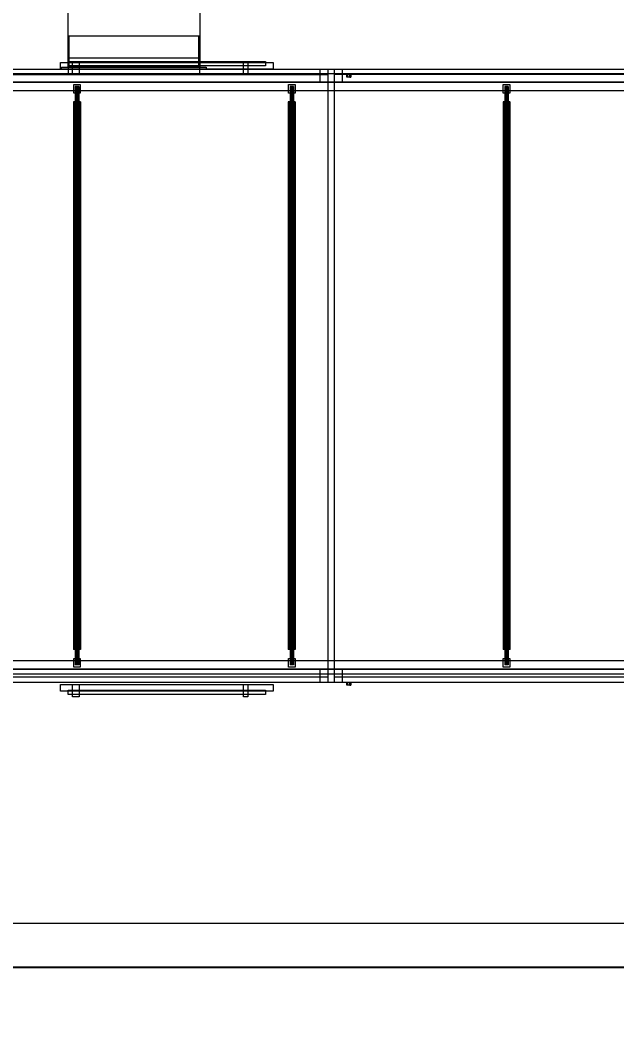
# Model space of a CAD drawing. Header units: millimetres. Extents: x -191664 to 191490, y -197311 to 10263.
# Drawn here: x 41298 to 44020, y -20972 to -16377 of the extents above; entities that cross this region are included whole.
import ezdxf

# ---------------------------------------------------------------- set-up
doc = ezdxf.new("R2010")
doc.units = ezdxf.units.MM
for name, color, linetype, lineweight in [('ACCESOS_PROPUESTOS', 30, 'Continuous', 0), ('COTAS_INSTALACION_P', 30, 'Continuous', 0), ('COTAS_O', 1, 'Continuous', 0), ('superior_secador', 7, 'Continuous', 0)]:
    doc.layers.add(name, color=color, linetype=linetype, lineweight=lineweight)
doc.dimstyles.new('PLANTA_100', dxfattribs={"dimtxt": 250, "dimasz": 150, "dimexe": 150, "dimexo": 80, "dimgap": 100, "dimtad": 1, "dimtih": 1, "dimtoh": 1, "dimdec": 1, "dimdsep": 46, "dimcen": 0.09, "dimclrd": 1, "dimclre": 1, "dimclrt": 1, "dimadec": 0, "dimazin": 0, "dimtfac": 1, "dimtdec": 4, "dimtofl": 0, "dimtmove": 0, "dimatfit": 3, "dimfxl": 1, "dimtolj": 1, "dimtzin": 0, "dimarcsym": 0})

# ---------------------------------------------------------------- blocks, each defined once
blk = doc.blocks.new('*D5')
at = {"layer": 'COTAS_INSTALACION_P', "color": 1, "lineweight": -2, "transparency": 16777216}
for p, q in [((-1000, -18080), (-1000, -25850)), ((60117.1, -18080), (60117.1, -25850)), ((-850, -25700), (59967.1, -25700))]:
    blk.add_line(p, q, dxfattribs=at)
at = {"layer": 'COTAS_INSTALACION_P', "color": 1, "transparency": 16777216}
for points in [[(-850, -25675), (-850, -25725), (-1000, -25700)], [(59967.1, -25675), (59967.1, -25725), (60117.1, -25700)]]:
    blk.add_solid(points, dxfattribs=at)
at = {"layer": 'Defpoints', "color": 0, "transparency": 16777216}
for p in [(-1000, -18000), (60117.1, -18000), (60117.1, -25700)]:
    blk.add_point(p, dxfattribs=at)
blk = doc.blocks.new('*D39')
at = {"layer": 'COTAS_O', "color": 1, "lineweight": -2, "transparency": 16777216}
for p, q in [((37717.1, -19480), (37717.1, -20850)), ((57717.1, -19480), (57717.1, -20850)), ((37867.1, -20700), (57567.1, -20700))]:
    blk.add_line(p, q, dxfattribs=at)
at = {"layer": 'COTAS_O', "color": 1, "transparency": 16777216}
for points in [[(37867.1, -20675), (37867.1, -20725), (37717.1, -20700)], [(57567.1, -20675), (57567.1, -20725), (57717.1, -20700)]]:
    blk.add_solid(points, dxfattribs=at)
at = {"layer": 'Defpoints', "color": 0, "transparency": 16777216}
for p in [(37717.1, -19400), (57717.1, -19400), (57717.1, -20700)]:
    blk.add_point(p, dxfattribs=at)

msp = doc.modelspace()

# ---------------------------------------------------------------- linework, layer by layer
at = {"layer": 'ACCESOS_PROPUESTOS'}
msp.add_line((60117.12, -20500), (-1000, -20500), dxfattribs=at)
at = {"layer": 'superior_secador', "color": 252, "true_color": 0x798e91}
for p, q in [((41517.12, -16450), (41517.12, -15750)), ((42117.12, -15750), (42117.12, -16450)), ((42117.12, -16450), (41517.12, -16450)), ((41537.12, -16625), (41537.12, -16570)), ((41537.12, -16570), (41567.12, -16570)), ((41567.12, -16570), (41567.12, -16625)), ((41567.12, -16625), (41537.12, -16625)), ((41537.12, -19465), (41537.12, -19410)), ((41537.12, -19410), (41567.12, -19410)), ((41567.12, -19410), (41567.12, -19465)), ((41567.12, -19465), (41537.12, -19465))]:
    msp.add_line(p, q, dxfattribs=at)
at = {"layer": 'superior_secador', "color": 253, "true_color": 0x8d9da5}
for p, q in [((41517.12, -16550), (41517.12, -16450)), ((41517.12, -16450), (41521.12, -16450)), ((41521.12, -16550), (41521.12, -16450)), ((42113.12, -16550), (42113.12, -16450)), ((42117.12, -16450), (42113.12, -16450)), ((42117.12, -16450), (42117.12, -16550)), ((42117.12, -16550), (41517.12, -16550)), ((41517.12, -16592), (41517.12, -16550)), ((41521.12, -16550), (41517.12, -16550)), ((41521.12, -16592), (41521.12, -16550)), ((42113.12, -16550), (42117.12, -16550)), ((42113.12, -16592), (42113.12, -16550)), ((42117.12, -16550), (42117.12, -16592)), ((42117.12, -16592), (41517.12, -16592)), ((41521.12, -16592), (41517.12, -16592)), ((42113.12, -16592), (42117.12, -16592))]:
    msp.add_line(p, q, dxfattribs=at)
at = {"layer": 'superior_secador', "color": 251, "true_color": 0x536a64}
for p, q in [((41482.12, -16600), (41482.12, -16570)), ((41482.12, -16570), (42452.12, -16570)), ((42452.12, -16570), (42452.12, -16600)), ((37717.12, -16600), (57717.12, -16600)), ((37717.12, -16620), (57717.12, -16620)), ((42452.12, -16600), (41482.12, -16600)), ((42667.12, -16660), (42667.12, -16600)), ((42667.12, -16600), (42767.12, -16600)), ((42767.12, -16600), (42767.12, -16660)), ((57717.12, -16660), (37717.12, -16660)), ((42767.12, -16660), (42667.12, -16660)), ((37717.12, -19340), (57717.12, -19340)), ((42667.12, -19400), (42667.12, -19340)), ((42667.12, -19340), (42767.12, -19340)), ((42767.12, -19340), (42767.12, -19400)), ((37717.12, -19360), (57717.12, -19360)), ((57717.12, -19400), (37717.12, -19400)), ((41482.12, -19440), (41482.12, -19410)), ((41482.12, -19410), (42452.12, -19410)), ((42452.12, -19410), (42452.12, -19440)), ((42767.12, -19400), (42667.12, -19400)), ((42452.12, -19440), (41482.12, -19440))]:
    msp.add_line(p, q, dxfattribs=at)
at = {"layer": 'superior_secador', "color": 9, "true_color": 0xb8c6c1}
for p, q in [((41517.12, -16585), (41517.12, -16565)), ((41517.12, -16565), (42417.12, -16565)), ((42417.12, -16585), (41517.12, -16585)), ((42417.12, -16565), (42417.12, -16585)), ((37717.12, -16600), (57467.12, -16600)), ((41065.45, -16625), (42702.12, -16625)), ((42702.12, -16625), (42702.12, -19375)), ((42732.12, -19375), (42732.12, -16625)), ((57467.12, -19400), (37717.12, -19400)), ((41517.12, -19455), (41517.12, -19435)), ((41517.12, -19435), (42417.12, -19435)), ((42417.12, -19435), (42417.12, -19455)), ((42417.12, -19455), (41517.12, -19455))]:
    msp.add_line(p, q, dxfattribs=at)
at = {"layer": 'superior_secador', "color": 129, "true_color": 0x304542}
for p, q in [((42317.12, -16625), (42317.12, -16570)), ((42317.12, -16570), (42337.12, -16570)), ((42337.12, -16570), (42337.12, -16625)), ((42337.12, -16625), (42317.12, -16625)), ((42317.12, -19465), (42317.12, -19410)), ((42317.12, -19410), (42337.12, -19410)), ((42337.12, -19410), (42337.12, -19465)), ((42337.12, -19465), (42317.12, -19465))]:
    msp.add_line(p, q, dxfattribs=at)
at = {"layer": 'superior_secador', "color": 253, "true_color": 0x9fadb2}
for p, q in [((41065.45, -16600), (41517.12, -16600)), ((41517.12, -16625), (41065.45, -16625)), ((41517.12, -16600), (41517.12, -16625)), ((41517.12, -16600), (42117.12, -16600)), ((42117.12, -16625), (41517.12, -16625)), ((42117.12, -16625), (42117.12, -16600)), ((42117.12, -16600), (42702.12, -16600)), ((42702.12, -16625), (42117.12, -16625)), ((42702.12, -16600), (42702.12, -16625))]:
    msp.add_line(p, q, dxfattribs=at)
at = {"layer": 'superior_secador', "color": 253, "true_color": 0xa6b3ba}
for p, q in [((41487.12, -16600), (41487.12, -16592)), ((41487.12, -16592), (42147.12, -16592)), ((41487.12, -16592), (41517.12, -16592)), ((42147.12, -16600), (41487.12, -16600)), ((41517.12, -16600), (41487.12, -16600)), ((41517.12, -16592), (41517.12, -16600)), ((42117.12, -16600), (42117.12, -16592)), ((42117.12, -16592), (42147.12, -16592)), ((42147.12, -16600), (42117.12, -16600)), ((42147.12, -16592), (42147.12, -16600))]:
    msp.add_line(p, q, dxfattribs=at)
at = {"layer": 'superior_secador', "color": 254, "true_color": 0xd8e0dc}
for p, q in [((42732.12, -16625), (42732.12, -16600)), ((42732.12, -16600), (44368.78, -16600)), ((44368.78, -16625), (42732.12, -16625)), ((41065.45, -19375), (42702.12, -19375)), ((42702.12, -19375), (42702.12, -19400)), ((42732.12, -19400), (42732.12, -19375)), ((42732.12, -19375), (44368.78, -19375)), ((42702.12, -19400), (41065.45, -19400)), ((44368.78, -19400), (42732.12, -19400))]:
    msp.add_line(p, q, dxfattribs=at)
at = {"layer": 'superior_secador', "color": 43, "true_color": 0xe7bf45}
for p, q in [((42792.62, -16625), (42788.12, -16625)), ((42788.12, -16637), (42788.12, -16625)), ((42801.62, -16625), (42792.62, -16625)), ((42792.62, -16637), (42792.62, -16625)), ((42806.12, -16625), (42801.62, -16625)), ((42801.62, -16637), (42801.62, -16625)), ((42806.12, -16625), (42806.12, -16637)), ((42792.62, -16637), (42788.12, -16637)), ((42801.62, -16637), (42792.62, -16637)), ((42801.62, -16637), (42806.12, -16637)), ((42792.62, -19400), (42788.12, -19400)), ((42788.12, -19412), (42788.12, -19400)), ((42792.62, -19412), (42788.12, -19412)), ((42801.62, -19400), (42792.62, -19400)), ((42792.62, -19412), (42792.62, -19400)), ((42801.62, -19412), (42792.62, -19412)), ((42806.12, -19400), (42801.62, -19400)), ((42801.62, -19412), (42801.62, -19400)), ((42801.62, -19412), (42806.12, -19412)), ((42806.12, -19400), (42806.12, -19412))]:
    msp.add_line(p, q, dxfattribs=at)
at = {"layer": 'superior_secador', "color": 8, "true_color": 0x617680}
for p, q in [((38067.12, -16660), (57367.12, -16660)), ((41542.12, -16710), (41542.12, -16670)), ((41542.12, -16670), (41572.12, -16670)), ((41572.12, -16670), (41572.12, -16710)), ((42522.12, -16710), (42522.12, -16670)), ((42522.12, -16670), (42552.12, -16670)), ((42552.12, -16670), (42552.12, -16710)), ((43502.12, -16710), (43502.12, -16670)), ((43502.12, -16670), (43532.12, -16670)), ((43532.12, -16670), (43532.12, -16710)), ((57367.12, -16700), (38067.12, -16700)), ((41572.12, -16710), (41542.12, -16710)), ((42552.12, -16710), (42522.12, -16710)), ((43532.12, -16710), (43502.12, -16710)), ((41542.12, -19330), (41542.12, -19290)), ((41542.12, -19290), (41572.12, -19290)), ((41572.12, -19290), (41572.12, -19330)), ((42522.12, -19330), (42522.12, -19290)), ((42522.12, -19290), (42552.12, -19290)), ((42552.12, -19290), (42552.12, -19330)), ((43502.12, -19330), (43502.12, -19290)), ((43502.12, -19290), (43532.12, -19290)), ((43532.12, -19290), (43532.12, -19330)), ((38067.12, -19300), (57367.12, -19300)), ((57367.12, -19340), (38067.12, -19340)), ((41572.12, -19330), (41542.12, -19330)), ((42552.12, -19330), (42522.12, -19330)), ((43532.12, -19330), (43502.12, -19330))]:
    msp.add_line(p, q, dxfattribs=at)
at = {"layer": 'superior_secador', "color": 253, "true_color": 0xa4b0b5}
for p, q in [((41549.39, -16680), (41549.12, -16680)), ((41549.12, -16680), (41549.12, -19320)), ((41550.19, -16680), (41549.39, -16680)), ((41549.39, -16680), (41549.39, -19320)), ((41551.46, -16680), (41550.19, -16680)), ((41550.19, -16680), (41550.19, -19320)), ((41553.12, -16680), (41551.46, -16680)), ((41551.46, -16680), (41551.46, -19320)), ((41555.05, -16680), (41553.12, -16680)), ((41553.12, -16680), (41553.12, -19320)), ((41557.12, -16680), (41555.05, -16680)), ((41555.05, -16680), (41555.05, -19320)), ((41559.19, -16680), (41557.12, -16680)), ((41557.12, -16680), (41557.12, -19320)), ((41561.12, -16680), (41559.19, -16680)), ((41559.19, -16680), (41559.19, -19320)), ((41562.77, -16680), (41561.12, -16680)), ((41561.12, -16680), (41561.12, -19320)), ((41564.04, -16680), (41562.77, -16680)), ((41562.77, -16680), (41562.77, -19320)), ((41564.84, -16680), (41564.04, -16680)), ((41564.04, -16680), (41564.04, -19320)), ((41564.84, -16680), (41565.12, -16680)), ((41564.84, -16680), (41564.84, -19320)), ((41565.12, -19320), (41565.12, -16680)), ((42529.39, -16680), (42529.12, -16680)), ((42529.12, -16680), (42529.12, -19320)), ((42530.19, -16680), (42529.39, -16680)), ((42529.39, -16680), (42529.39, -19320)), ((42531.46, -16680), (42530.19, -16680)), ((42530.19, -16680), (42530.19, -19320)), ((42533.12, -16680), (42531.46, -16680)), ((42531.46, -16680), (42531.46, -19320)), ((42535.05, -16680), (42533.12, -16680)), ((42533.12, -16680), (42533.12, -19320)), ((42537.12, -16680), (42535.05, -16680)), ((42535.05, -16680), (42535.05, -19320)), ((42539.19, -16680), (42537.12, -16680)), ((42537.12, -16680), (42537.12, -19320)), ((42541.12, -16680), (42539.19, -16680)), ((42539.19, -16680), (42539.19, -19320)), ((42542.77, -16680), (42541.12, -16680)), ((42541.12, -16680), (42541.12, -19320)), ((42544.04, -16680), (42542.77, -16680)), ((42542.77, -16680), (42542.77, -19320)), ((42544.84, -16680), (42544.04, -16680)), ((42544.04, -16680), (42544.04, -19320)), ((42544.84, -16680), (42545.12, -16680)), ((42544.84, -16680), (42544.84, -19320)), ((42545.12, -19320), (42545.12, -16680)), ((43509.39, -16680), (43509.12, -16680)), ((43509.12, -16680), (43509.12, -19320)), ((43510.19, -16680), (43509.39, -16680)), ((43509.39, -16680), (43509.39, -19320)), ((43511.46, -16680), (43510.19, -16680)), ((43510.19, -16680), (43510.19, -19320)), ((43513.12, -16680), (43511.46, -16680)), ((43511.46, -16680), (43511.46, -19320)), ((43515.05, -16680), (43513.12, -16680)), ((43513.12, -16680), (43513.12, -19320)), ((43517.12, -16680), (43515.05, -16680)), ((43515.05, -16680), (43515.05, -19320)), ((43519.19, -16680), (43517.12, -16680)), ((43517.12, -16680), (43517.12, -19320)), ((43521.12, -16680), (43519.19, -16680)), ((43519.19, -16680), (43519.19, -19320)), ((43522.77, -16680), (43521.12, -16680)), ((43521.12, -16680), (43521.12, -19320)), ((43524.04, -16680), (43522.77, -16680)), ((43522.77, -16680), (43522.77, -19320)), ((43524.84, -16680), (43524.04, -16680)), ((43524.04, -16680), (43524.04, -19320)), ((43524.84, -16680), (43525.12, -16680)), ((43524.84, -16680), (43524.84, -19320)), ((43525.12, -19320), (43525.12, -16680)), ((41541.66, -16750), (41541.12, -16750)), ((41541.12, -16750), (41541.12, -19250)), ((41543.26, -16750), (41541.66, -16750)), ((41541.66, -16750), (41541.66, -19250)), ((41545.8, -16750), (41543.26, -16750)), ((41543.26, -16750), (41543.26, -19250)), ((41549.12, -16750), (41545.8, -16750)), ((41545.8, -16750), (41545.8, -19250)), ((41552.97, -16750), (41549.12, -16750)), ((41549.12, -16750), (41549.12, -19250)), ((41557.12, -16750), (41552.97, -16750)), ((41552.97, -16750), (41552.97, -19250)), ((41561.26, -16750), (41557.12, -16750)), ((41557.12, -16750), (41557.12, -19250)), ((41565.12, -16750), (41561.26, -16750)), ((41561.26, -16750), (41561.26, -19250)), ((41568.43, -16750), (41565.12, -16750)), ((41565.12, -16750), (41565.12, -19250)), ((41570.97, -16750), (41568.43, -16750)), ((41568.43, -16750), (41568.43, -19250)), ((41572.57, -16750), (41570.97, -16750)), ((41570.97, -16750), (41570.97, -19250)), ((41572.57, -16750), (41573.12, -16750)), ((41572.57, -16750), (41572.57, -19250)), ((41573.12, -19250), (41573.12, -16750)), ((42521.66, -16750), (42521.12, -16750)), ((42521.12, -16750), (42521.12, -19250)), ((42523.26, -16750), (42521.66, -16750)), ((42521.66, -16750), (42521.66, -19250)), ((42525.8, -16750), (42523.26, -16750)), ((42523.26, -16750), (42523.26, -19250)), ((42529.12, -16750), (42525.8, -16750)), ((42525.8, -16750), (42525.8, -19250)), ((42532.97, -16750), (42529.12, -16750)), ((42529.12, -16750), (42529.12, -19250)), ((42537.12, -16750), (42532.97, -16750)), ((42532.97, -16750), (42532.97, -19250)), ((42541.26, -16750), (42537.12, -16750)), ((42537.12, -16750), (42537.12, -19250)), ((42545.12, -16750), (42541.26, -16750)), ((42541.26, -16750), (42541.26, -19250)), ((42548.43, -16750), (42545.12, -16750)), ((42545.12, -16750), (42545.12, -19250)), ((42550.97, -16750), (42548.43, -16750)), ((42548.43, -16750), (42548.43, -19250)), ((42552.57, -16750), (42550.97, -16750)), ((42550.97, -16750), (42550.97, -19250)), ((42552.57, -16750), (42553.12, -16750)), ((42552.57, -16750), (42552.57, -19250)), ((42553.12, -19250), (42553.12, -16750)), ((43501.66, -16750), (43501.12, -16750)), ((43501.12, -16750), (43501.12, -19250)), ((43503.26, -16750), (43501.66, -16750)), ((43501.66, -16750), (43501.66, -19250)), ((43505.8, -16750), (43503.26, -16750)), ((43503.26, -16750), (43503.26, -19250)), ((43509.12, -16750), (43505.8, -16750)), ((43505.8, -16750), (43505.8, -19250)), ((43512.97, -16750), (43509.12, -16750)), ((43509.12, -16750), (43509.12, -19250)), ((43517.12, -16750), (43512.97, -16750)), ((43512.97, -16750), (43512.97, -19250)), ((43521.26, -16750), (43517.12, -16750)), ((43517.12, -16750), (43517.12, -19250)), ((43525.12, -16750), (43521.26, -16750)), ((43521.26, -16750), (43521.26, -19250)), ((43528.43, -16750), (43525.12, -16750)), ((43525.12, -16750), (43525.12, -19250)), ((43530.97, -16750), (43528.43, -16750)), ((43528.43, -16750), (43528.43, -19250)), ((43532.57, -16750), (43530.97, -16750)), ((43530.97, -16750), (43530.97, -19250)), ((43532.57, -16750), (43533.12, -16750)), ((43532.57, -16750), (43532.57, -19250)), ((43533.12, -19250), (43533.12, -16750)), ((41541.66, -19250), (41541.12, -19250)), ((41543.26, -19250), (41541.66, -19250)), ((41545.8, -19250), (41543.26, -19250)), ((41549.12, -19250), (41545.8, -19250)), ((41552.97, -19250), (41549.12, -19250)), ((41557.12, -19250), (41552.97, -19250)), ((41561.26, -19250), (41557.12, -19250)), ((41565.12, -19250), (41561.26, -19250)), ((41568.43, -19250), (41565.12, -19250)), ((41570.97, -19250), (41568.43, -19250)), ((41572.57, -19250), (41570.97, -19250)), ((41573.12, -19250), (41572.57, -19250)), ((42521.66, -19250), (42521.12, -19250)), ((42523.26, -19250), (42521.66, -19250)), ((42525.8, -19250), (42523.26, -19250)), ((42529.12, -19250), (42525.8, -19250)), ((42532.97, -19250), (42529.12, -19250)), ((42537.12, -19250), (42532.97, -19250)), ((42541.26, -19250), (42537.12, -19250)), ((42545.12, -19250), (42541.26, -19250)), ((42548.43, -19250), (42545.12, -19250)), ((42550.97, -19250), (42548.43, -19250)), ((42552.57, -19250), (42550.97, -19250)), ((42553.12, -19250), (42552.57, -19250)), ((43501.66, -19250), (43501.12, -19250)), ((43503.26, -19250), (43501.66, -19250)), ((43505.8, -19250), (43503.26, -19250)), ((43509.12, -19250), (43505.8, -19250)), ((43512.97, -19250), (43509.12, -19250)), ((43517.12, -19250), (43512.97, -19250)), ((43521.26, -19250), (43517.12, -19250)), ((43525.12, -19250), (43521.26, -19250)), ((43528.43, -19250), (43525.12, -19250)), ((43530.97, -19250), (43528.43, -19250)), ((43532.57, -19250), (43530.97, -19250)), ((43533.12, -19250), (43532.57, -19250)), ((41549.39, -19320), (41549.12, -19320)), ((41550.19, -19320), (41549.39, -19320)), ((41551.46, -19320), (41550.19, -19320)), ((41553.12, -19320), (41551.46, -19320)), ((41555.05, -19320), (41553.12, -19320)), ((41557.12, -19320), (41555.05, -19320)), ((41559.19, -19320), (41557.12, -19320)), ((41561.12, -19320), (41559.19, -19320)), ((41562.77, -19320), (41561.12, -19320)), ((41564.04, -19320), (41562.77, -19320)), ((41564.84, -19320), (41564.04, -19320)), ((41565.12, -19320), (41564.84, -19320)), ((42529.39, -19320), (42529.12, -19320)), ((42530.19, -19320), (42529.39, -19320)), ((42531.46, -19320), (42530.19, -19320)), ((42533.12, -19320), (42531.46, -19320)), ((42535.05, -19320), (42533.12, -19320)), ((42537.12, -19320), (42535.05, -19320)), ((42539.19, -19320), (42537.12, -19320)), ((42541.12, -19320), (42539.19, -19320)), ((42542.77, -19320), (42541.12, -19320)), ((42544.04, -19320), (42542.77, -19320)), ((42544.84, -19320), (42544.04, -19320)), ((42545.12, -19320), (42544.84, -19320)), ((43509.39, -19320), (43509.12, -19320)), ((43510.19, -19320), (43509.39, -19320)), ((43511.46, -19320), (43510.19, -19320)), ((43513.12, -19320), (43511.46, -19320)), ((43515.05, -19320), (43513.12, -19320)), ((43517.12, -19320), (43515.05, -19320)), ((43519.19, -19320), (43517.12, -19320)), ((43521.12, -19320), (43519.19, -19320)), ((43522.77, -19320), (43521.12, -19320)), ((43524.04, -19320), (43522.77, -19320)), ((43524.84, -19320), (43524.04, -19320)), ((43525.12, -19320), (43524.84, -19320))]:
    msp.add_line(p, q, dxfattribs=at)

# ---------------------------------------------------------------- dimensions: what is measured, and where the dimension line sits
at = {"layer": 'COTAS_INSTALACION_P'}
dim = msp.add_aligned_dim(p1=(-1000, -18000), p2=(60117.12, -18000), distance=-7700, text='<> P', dimstyle='PLANTA_100', dxfattribs=at)
dim.commit()
dim.dimension.update_dxf_attribs({"geometry": '*D5', "text_midpoint": (29558.56, -25700)})
at = {"layer": 'COTAS_O'}
dim = msp.add_aligned_dim(p1=(37717.12, -19400), p2=(57717.12, -19400), distance=-1300, text='<> O', dimstyle='PLANTA_100', dxfattribs=at)
dim.commit()
dim.dimension.update_dxf_attribs({"geometry": '*D39', "text_midpoint": (47717.12, -20700)})

doc.saveas('drawing.dxf')
